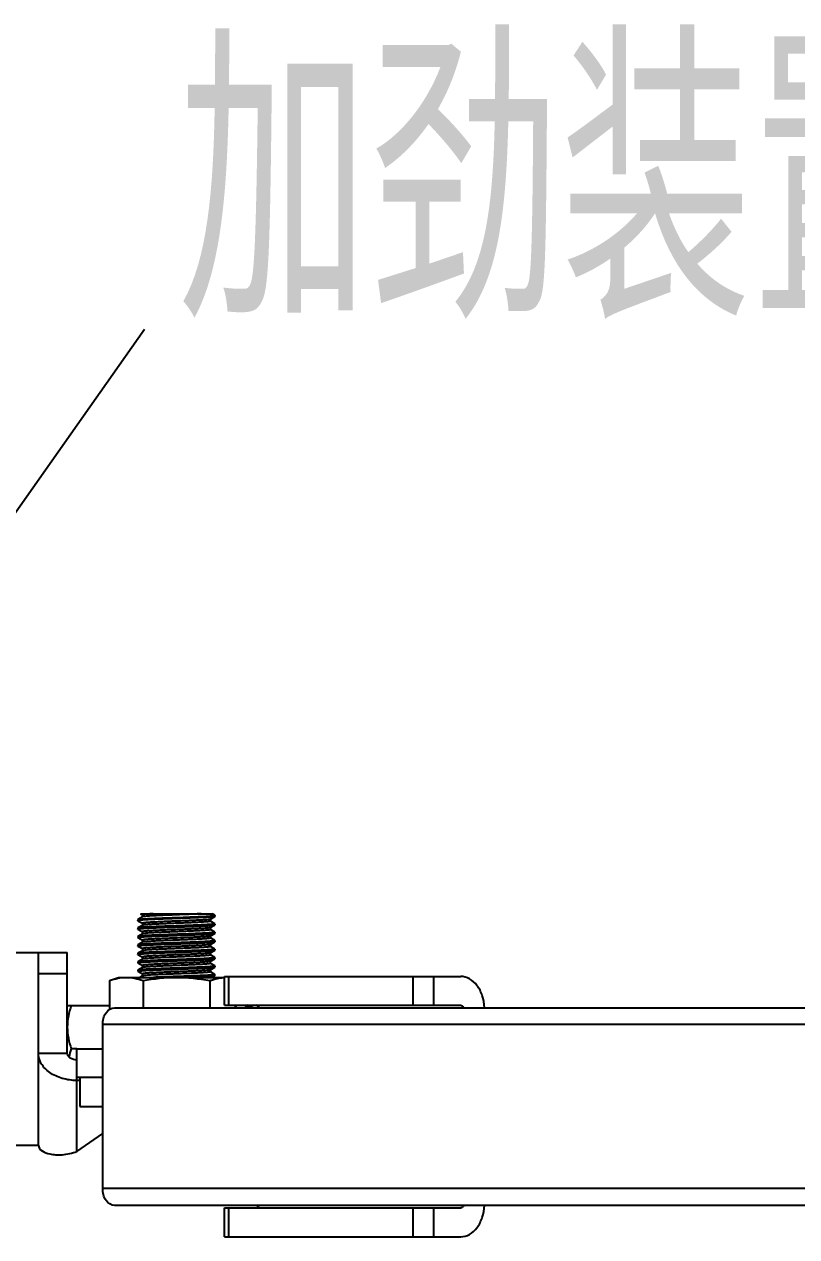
# Model space of a CAD drawing. Extents: x -427546 to -314919, y 698702 to 968782.
# Drawn here: x -409582 to -408419, y 904157 to 905983 of the extents above; entities that cross this region are included whole.
import ezdxf

# ---------------------------------------------------------------- set-up
doc = ezdxf.new("R2010")
doc.units = 0
doc.header["$LTSCALE"] = 1000
doc.header["$MEASUREMENT"] = 0
doc.layers.get('0').update_dxf_attribs({"linetype": 'CONTINUOUS'})
doc.styles.get("Standard").update_dxf_attribs({"font": 'GBENOR', "bigfont": 'GBCBIG'})

msp = doc.modelspace()

# ---------------------------------------------------------------- linework, layer by layer
at = {"linetype": 'CONTINUOUS'}
for p, q in [((-409410.6, 904634.6), (-409410.5, 904634.7)), ((-409410.6, 904634.6), (-409410.6, 904633)), ((-409410.6, 904634.6), (-409410.6, 904633)), ((-409410.5, 904632.9), (-409410.6, 904633)), ((-409410.6, 904633), (-409410.6, 904633)), ((-409403.7, 904638.6), (-409410.5, 904634.7)), ((-409410.5, 904632.9), (-409403.8, 904629)), ((-409406.7, 904643.4), (-409403.8, 904641.7)), ((-409406.7, 904643.4), (-409298.6, 904643.4)), ((-409403.7, 904641.7), (-409403.7, 904638.6)), ((-409403.6, 904638.7), (-409403.7, 904638.6)), ((-409301.5, 904635.3), (-409301.4, 904635.3)), ((-409301.4, 904635.3), (-409294.6, 904639.3)), ((-409301.4, 904632.2), (-409301.4, 904635.3)), ((-409294.6, 904628.4), (-409301.3, 904632.3)), ((-409294.6, 904641.1), (-409298.6, 904643.4)), ((-409294.5, 904641), (-409294.6, 904641.1)), ((-409294.5, 904639.4), (-409294.6, 904639.3)), ((-409294.5, 904641), (-409294.5, 904639.4)), ((-409410.5, 904622), (-409410.6, 904621.9)), ((-409410.6, 904621.9), (-409410.6, 904620.3)), ((-409410.6, 904621.9), (-409410.6, 904620.3)), ((-409410.5, 904620.2), (-409410.6, 904620.3)), ((-409410.6, 904620.3), (-409410.6, 904620.3)), ((-409403.7, 904625.9), (-409410.5, 904622)), ((-409410.5, 904620.2), (-409403.8, 904616.3)), ((-409403.7, 904613.2), (-409410.5, 904609.3)), ((-409403.7, 904629), (-409403.7, 904625.9)), ((-409403.6, 904626), (-409403.7, 904625.9)), ((-409403.7, 904616.3), (-409403.7, 904613.2)), ((-409403.6, 904613.3), (-409403.7, 904613.2)), ((-409403.4, 904626.1), (-409403.6, 904626)), ((-409301.5, 904622.6), (-409301.4, 904622.6)), ((-409301.4, 904622.6), (-409294.6, 904626.5)), ((-409301.4, 904619.5), (-409301.4, 904622.6)), ((-409301.4, 904609.9), (-409294.6, 904613.8)), ((-409294.6, 904615.7), (-409301.3, 904619.6)), ((-409294.6, 904628.4), (-409294.5, 904628.3)), ((-409294.6, 904626.5), (-409294.5, 904626.7)), ((-409294.6, 904615.7), (-409294.5, 904615.6)), ((-409294.6, 904613.8), (-409294.5, 904614)), ((-409294.5, 904628.3), (-409294.5, 904626.7)), ((-409294.5, 904628.3), (-409294.5, 904626.7)), ((-409294.5, 904615.6), (-409294.5, 904614)), ((-409294.5, 904615.6), (-409294.5, 904614)), ((-409410.5, 904609.3), (-409410.6, 904609.2)), ((-409410.6, 904609.2), (-409410.6, 904607.6)), ((-409410.6, 904609.2), (-409410.6, 904607.6)), ((-409410.5, 904607.5), (-409410.6, 904607.6)), ((-409410.6, 904607.6), (-409410.6, 904607.6)), ((-409410.5, 904596.6), (-409410.6, 904596.5)), ((-409410.6, 904596.5), (-409410.6, 904594.9)), ((-409410.6, 904596.5), (-409410.6, 904594.9)), ((-409410.5, 904594.8), (-409410.6, 904594.9)), ((-409410.6, 904594.9), (-409410.6, 904594.9)), ((-409410.5, 904607.5), (-409403.8, 904603.6)), ((-409403.7, 904600.5), (-409410.5, 904596.6)), ((-409410.5, 904594.8), (-409403.8, 904590.9)), ((-409403.7, 904603.6), (-409403.7, 904600.5)), ((-409403.6, 904600.6), (-409403.7, 904600.5)), ((-409301.5, 904609.8), (-409301.4, 904609.9)), ((-409301.5, 904597.1), (-409301.4, 904597.2)), ((-409301.4, 904606.8), (-409301.4, 904609.9)), ((-409301.4, 904597.2), (-409294.6, 904601.1)), ((-409301.4, 904594.1), (-409301.4, 904597.2)), ((-409294.6, 904603), (-409301.3, 904606.9)), ((-409294.6, 904590.3), (-409301.3, 904594.2)), ((-409294.6, 904603), (-409294.5, 904602.8)), ((-409294.6, 904601.1), (-409294.5, 904601.3)), ((-409294.5, 904602.8), (-409294.5, 904601.3)), ((-409294.5, 904602.8), (-409294.5, 904601.3)), ((-409923.3, 904585.3), (-409516.8, 904585.3)), ((-409560.3, 904294.9), (-409560.3, 904585.3)), ((-409516.8, 904433.4), (-409516.8, 904585.3)), ((-409410.5, 904583.9), (-409410.6, 904583.8)), ((-409410.6, 904583.8), (-409410.6, 904582.2)), ((-409410.6, 904583.8), (-409410.6, 904582.2)), ((-409410.5, 904582.1), (-409410.6, 904582.2)), ((-409410.6, 904582.2), (-409410.6, 904582.2)), ((-409403.7, 904587.8), (-409410.5, 904583.9)), ((-409410.5, 904582.1), (-409403.8, 904578.2)), ((-409403.7, 904575.1), (-409410.5, 904571.2)), ((-409403.7, 904590.9), (-409403.7, 904587.8)), ((-409403.6, 904587.9), (-409403.7, 904587.8)), ((-409403.7, 904578.2), (-409403.7, 904575.1)), ((-409403.6, 904575.2), (-409403.7, 904575.1)), ((-409301.5, 904584.4), (-409301.4, 904584.5)), ((-409301.4, 904584.5), (-409294.6, 904588.4)), ((-409301.4, 904581.4), (-409301.4, 904584.5)), ((-409301.4, 904571.8), (-409294.6, 904575.7)), ((-409294.6, 904577.6), (-409301.3, 904581.5)), ((-409294.6, 904590.3), (-409294.5, 904590.1)), ((-409294.6, 904588.4), (-409294.5, 904588.6)), ((-409294.6, 904577.6), (-409294.5, 904577.4)), ((-409294.6, 904575.7), (-409294.5, 904575.9)), ((-409294.5, 904590.1), (-409294.5, 904588.6)), ((-409294.5, 904590.1), (-409294.5, 904588.6)), ((-409294.5, 904577.4), (-409294.5, 904575.9)), ((-409294.5, 904577.4), (-409294.5, 904575.9)), ((-409410.5, 904571.2), (-409410.6, 904571.1)), ((-409410.6, 904571.1), (-409410.6, 904569.5)), ((-409410.6, 904571.1), (-409410.6, 904569.5)), ((-409410.5, 904569.4), (-409410.6, 904569.5)), ((-409410.6, 904569.5), (-409410.6, 904569.5)), ((-409410.5, 904558.5), (-409410.6, 904558.4)), ((-409410.6, 904558.4), (-409410.6, 904556.8)), ((-409410.6, 904558.4), (-409410.6, 904556.8)), ((-409410.5, 904556.7), (-409410.6, 904556.8)), ((-409410.6, 904556.8), (-409410.6, 904556.8)), ((-409410.5, 904569.4), (-409403.8, 904565.5)), ((-409403.7, 904562.4), (-409410.5, 904558.5)), ((-409410.5, 904556.7), (-409403.8, 904552.8)), ((-409403.7, 904565.5), (-409403.7, 904562.4)), ((-409403.6, 904562.5), (-409403.7, 904562.4)), ((-409403.5, 904562.5), (-409403.6, 904562.5)), ((-409301.5, 904571.7), (-409301.7, 904571.6)), ((-409301.5, 904571.7), (-409301.4, 904571.8)), ((-409301.5, 904559), (-409301.4, 904559.1)), ((-409301.4, 904568.7), (-409301.4, 904571.8)), ((-409301.4, 904559.1), (-409294.6, 904563)), ((-409301.4, 904556), (-409301.4, 904559.1)), ((-409294.6, 904564.9), (-409301.3, 904568.7)), ((-409294.6, 904564.9), (-409294.5, 904564.7)), ((-409294.6, 904563), (-409294.5, 904563.1)), ((-409294.5, 904564.7), (-409294.5, 904563.1)), ((-409294.5, 904564.7), (-409294.5, 904563.1)), ((-409560.3, 904553.4), (-409516.8, 904553.4)), ((-409453.1, 904542.7), (-409439.7, 904547.6)), ((-409453.1, 904542.7), (-409453.1, 904499.4)), ((-409439.7, 904547.6), (-409280, 904547.6)), ((-409403.7, 904549.7), (-409407.5, 904547.6)), ((-409403.7, 904552.8), (-409403.7, 904549.7)), ((-409403.6, 904549.8), (-409403.7, 904549.7)), ((-409402.8, 904542.7), (-409402.8, 904501.8)), ((-409302.2, 904542.7), (-409302.2, 904501.8)), ((-409294.6, 904552.1), (-409301.3, 904556)), ((-409299.3, 904547.6), (-409294.6, 904550.3)), ((-409294.6, 904552.1), (-409294.5, 904552)), ((-409294.6, 904550.3), (-409294.5, 904550.4)), ((-409294.5, 904552), (-409294.5, 904550.4)), ((-409294.5, 904552), (-409294.5, 904550.4)), ((-409280, 904505.5), (-409280, 904549)), ((-409280, 904549), (-408924.5, 904549)), ((-409273.6, 904505.5), (-409273.6, 904549)), ((-408996.4, 904549), (-408996.4, 904505.5)), ((-408965.6, 904549), (-408965.6, 904505.5)), ((-409516.8, 904505.4), (-409453.1, 904505.4)), ((-409445.6, 904501.8), (-407064.5, 904501.8)), ((-409280, 904505.5), (-408924.5, 904505.5)), ((-409261.8, 904505.5), (-409264.4, 904501.8)), ((-409243, 904504), (-409246.1, 904505.5)), ((-409245.6, 904505.5), (-409245.3, 904505.1)), ((-409237.3, 904501.8), (-409243, 904504)), ((-409463.5, 904229.6), (-409463.5, 904476.4)), ((-407257, 904476.4), (-409463.5, 904476.4)), ((-409560.3, 904433.4), (-409516.8, 904433.4)), ((-409502.2, 904440.1), (-409510.9, 904440.1)), ((-409502.2, 904285.4), (-409502.2, 904440.1)), ((-409502.2, 904440.1), (-409463.5, 904440.1)), ((-409463.5, 904396.6), (-409502.2, 904396.6)), ((-409497.7, 904392.3), (-409502.2, 904392.3)), ((-409497.7, 904396.6), (-409497.7, 904353)), ((-409497.7, 904353), (-409463.5, 904353)), ((-409502.2, 904285.4), (-409463.5, 904312.7)), ((-410584, 904294.9), (-409560.3, 904294.9)), ((-407257, 904229.6), (-409463.5, 904229.6)), ((-407064.5, 904204.2), (-409445.6, 904204.2)), ((-409280, 904157), (-409280, 904200.5)), ((-409280, 904200.5), (-408924.5, 904200.5)), ((-409273.6, 904157), (-409273.6, 904200.5)), ((-408996.4, 904200.5), (-408996.4, 904157)), ((-408965.6, 904200.5), (-408965.6, 904157)), ((-409280, 904157), (-408924.5, 904157))]:
    msp.add_line(p, q, dxfattribs=at)
msp.add_lwpolyline([(-409978.3, 904703.4), (-409400.7, 905523.7)])
msp.add_arc((-409242.7, 904511), 15, 330.2297, 332.1247, dxfattribs=at)
for points, knots in [([(-409294.6, 904639.3), (-409294.8, 904639.1), (-409295.3, 904639), (-409296.5, 904638.8), (-409298.1, 904638.6), (-409301.3, 904638.4), (-409306.4, 904638), (-409313.8, 904637.7), (-409322.5, 904637.3), (-409332.4, 904636.9), (-409343, 904636.5), (-409354, 904636.1), (-409364.9, 904635.8), (-409375.4, 904635.4), (-409385, 904635), (-409393.4, 904634.6), (-409399.6, 904634.3), (-409403.6, 904634), (-409406, 904633.8), (-409407.9, 904633.7), (-409409.3, 904633.5), (-409410.1, 904633.3), (-409410.6, 904633.2), (-409410.6, 904633)], [0, 0, 0, 0, 0.005436, 0.015295, 0.02956, 0.048124, 0.097458, 0.161522, 0.237979, 0.324028, 0.416511, 0.512037, 0.607098, 0.698208, 0.782022, 0.855468, 0.915857, 0.940446, 0.960989, 0.977304, 0.989257, 0.996774, 1, 1, 1, 1]), ([(-409410.5, 904634.7), (-409410.3, 904634.8), (-409409.7, 904635), (-409408.6, 904635.2), (-409407, 904635.3), (-409403.8, 904635.6), (-409398.6, 904635.9), (-409391.2, 904636.3), (-409382.4, 904636.7), (-409372.5, 904637.1), (-409361.8, 904637.5), (-409350.8, 904637.8), (-409339.9, 904638.2), (-409329.4, 904638.6), (-409319.8, 904639), (-409311.4, 904639.4), (-409305.3, 904639.7), (-409301.2, 904640), (-409298.9, 904640.2), (-409297.1, 904640.3), (-409295.7, 904640.5), (-409295, 904640.7), (-409294.5, 904640.8), (-409294.5, 904641)], [0, 0, 0, 0, 0.005474, 0.015397, 0.029751, 0.04843, 0.098054, 0.162473, 0.239322, 0.325768, 0.418622, 0.514456, 0.609731, 0.70093, 0.784687, 0.857913, 0.91791, 0.942239, 0.962481, 0.978455, 0.990031, 0.997145, 1, 1, 1, 1]), ([(-409387.7, 904643.4), (-409389.9, 904643.3), (-409393.1, 904643.1), (-409397.1, 904642.8), (-409399.4, 904642.6), (-409401.2, 904642.4), (-409402.5, 904642.2), (-409403.3, 904642), (-409403.7, 904641.9), (-409403.7, 904641.7)], [0, 0, 0, 0, 0.42036, 0.591474, 0.734119, 0.846922, 0.928807, 0.97931, 1, 1, 1, 1]), ([(-409301.5, 904635.3), (-409301.7, 904635.2), (-409302.2, 904635), (-409303.9, 904634.7), (-409307.1, 904634.4), (-409312.1, 904634), (-409318.7, 904633.7), (-409326.5, 904633.3), (-409335.2, 904632.9), (-409344.6, 904632.5), (-409354.3, 904632.2), (-409363.9, 904631.8), (-409373.1, 904631.4), (-409381.5, 904631), (-409388.9, 904630.6), (-409394.3, 904630.3), (-409397.8, 904630), (-409399.9, 904629.8), (-409401.5, 904629.7), (-409402.7, 904629.5), (-409403.3, 904629.3), (-409403.7, 904629.1), (-409403.7, 904629)], [0, 0, 0, 0, 0.005874, 0.016149, 0.049759, 0.099805, 0.164491, 0.241456, 0.327881, 0.420594, 0.516191, 0.611162, 0.702019, 0.785427, 0.858327, 0.918049, 0.942269, 0.962424, 0.97834, 0.989887, 0.997022, 1, 1, 1, 1]), ([(-409315.3, 904643.4), (-409319.2, 904643.2), (-409327.6, 904642.8), (-409340.9, 904642.2), (-409355.2, 904641.6), (-409369.3, 904641.1), (-409380.4, 904640.6), (-409388.2, 904640.2), (-409393.1, 904639.9), (-409397.1, 904639.6), (-409400.2, 904639.4), (-409402.2, 904639.1), (-409403.3, 904638.9), (-409403.6, 904638.7)], [0, 0, 0, 0, 0.131034, 0.286202, 0.452618, 0.616437, 0.764037, 0.82784, 0.883154, 0.928833, 0.963939, 0.987775, 1, 1, 1, 1]), ([(-409301.4, 904632.2), (-409301.4, 904632.1), (-409301.8, 904631.9), (-409302.4, 904631.8), (-409303.6, 904631.6), (-409305.1, 904631.4), (-409307.1, 904631.2), (-409310.6, 904631), (-409315.8, 904630.7), (-409322.9, 904630.3), (-409331.2, 904629.9), (-409340.2, 904629.5), (-409349.6, 904629.2), (-409359.1, 904628.8), (-409368.5, 904628.4), (-409377.2, 904628), (-409385.1, 904627.7), (-409391.8, 904627.3), (-409397.1, 904626.9), (-409400.8, 904626.6), (-409402.7, 904626.3), (-409403.4, 904626.1)], [0, 0, 0, 0, 0.002911, 0.009849, 0.021073, 0.036545, 0.056142, 0.079704, 0.137856, 0.208956, 0.290481, 0.379534, 0.472947, 0.567398, 0.659524, 0.746048, 0.823893, 0.890294, 0.942901, 0.979872, 1, 1, 1, 1]), ([(-409410.6, 904620.3), (-409410.6, 904620.5), (-409410.1, 904620.6), (-409409.3, 904620.8), (-409407.9, 904620.9), (-409406, 904621.1), (-409403.6, 904621.3), (-409399.6, 904621.6), (-409393.4, 904621.9), (-409385, 904622.3), (-409375.4, 904622.7), (-409364.9, 904623.1), (-409354, 904623.4), (-409343, 904623.8), (-409332.4, 904624.2), (-409322.5, 904624.6), (-409313.8, 904625), (-409306.4, 904625.3), (-409301.3, 904625.7), (-409298.1, 904625.9), (-409296.5, 904626.1), (-409295.3, 904626.3), (-409294.8, 904626.4), (-409294.6, 904626.5)], [0, 0, 0, 0, 0.003225, 0.010741, 0.022692, 0.039006, 0.059547, 0.084135, 0.144521, 0.217966, 0.301777, 0.392884, 0.487948, 0.583476, 0.67596, 0.762008, 0.838468, 0.902535, 0.95187, 0.970436, 0.984702, 0.994562, 1, 1, 1, 1]), ([(-409410.6, 904607.6), (-409410.6, 904607.8), (-409410.1, 904607.9), (-409409.3, 904608.1), (-409407.9, 904608.2), (-409406, 904608.4), (-409403.6, 904608.6), (-409399.6, 904608.9), (-409393.4, 904609.2), (-409385, 904609.6), (-409375.4, 904610), (-409364.9, 904610.4), (-409354, 904610.7), (-409343, 904611.1), (-409332.4, 904611.5), (-409322.5, 904611.9), (-409313.8, 904612.3), (-409306.4, 904612.6), (-409301.3, 904613), (-409298.1, 904613.2), (-409296.5, 904613.4), (-409295.3, 904613.6), (-409294.8, 904613.7), (-409294.6, 904613.8)], [0, 0, 0, 0, 0.003225, 0.010742, 0.022694, 0.039008, 0.059551, 0.084139, 0.144526, 0.217973, 0.301788, 0.392894, 0.487953, 0.583479, 0.675961, 0.762009, 0.838466, 0.902531, 0.951868, 0.970435, 0.984701, 0.994562, 1, 1, 1, 1]), ([(-409294.5, 904628.3), (-409294.5, 904628.1), (-409295, 904628), (-409295.7, 904627.8), (-409297.1, 904627.6), (-409298.9, 904627.5), (-409301.2, 904627.3), (-409305.3, 904627), (-409311.4, 904626.7), (-409319.8, 904626.3), (-409329.4, 904625.9), (-409339.9, 904625.5), (-409350.8, 904625.1), (-409361.8, 904624.8), (-409372.5, 904624.4), (-409382.4, 904624), (-409391.2, 904623.6), (-409398.6, 904623.2), (-409403.8, 904622.9), (-409407, 904622.6), (-409408.6, 904622.5), (-409409.7, 904622.3), (-409410.3, 904622.1), (-409410.5, 904622)], [0, 0, 0, 0, 0.002855, 0.009969, 0.021546, 0.03752, 0.057763, 0.082092, 0.142088, 0.215313, 0.299069, 0.390267, 0.485541, 0.581373, 0.674225, 0.760673, 0.837524, 0.901944, 0.951568, 0.970248, 0.984602, 0.994526, 1, 1, 1, 1]), ([(-409294.5, 904615.6), (-409294.5, 904615.4), (-409295, 904615.3), (-409295.7, 904615.1), (-409297.1, 904614.9), (-409298.9, 904614.8), (-409301.2, 904614.6), (-409305.3, 904614.3), (-409311.4, 904614), (-409319.8, 904613.6), (-409329.4, 904613.2), (-409339.9, 904612.8), (-409350.8, 904612.4), (-409361.8, 904612.1), (-409372.5, 904611.7), (-409382.4, 904611.3), (-409391.2, 904610.9), (-409398.6, 904610.5), (-409403.8, 904610.2), (-409407, 904609.9), (-409408.6, 904609.7), (-409409.7, 904609.6), (-409410.3, 904609.4), (-409410.5, 904609.3)], [0, 0, 0, 0, 0.002855, 0.009968, 0.021544, 0.037518, 0.05776, 0.082088, 0.142084, 0.21531, 0.299066, 0.390263, 0.485541, 0.581378, 0.674232, 0.760678, 0.837529, 0.901949, 0.951571, 0.970249, 0.984603, 0.994526, 1, 1, 1, 1]), ([(-409301.5, 904622.6), (-409301.7, 904622.5), (-409302.2, 904622.3), (-409303.9, 904622), (-409307.1, 904621.7), (-409312.1, 904621.3), (-409318.7, 904621), (-409326.5, 904620.6), (-409335.2, 904620.2), (-409344.6, 904619.8), (-409354.3, 904619.4), (-409363.9, 904619.1), (-409373.1, 904618.7), (-409381.5, 904618.3), (-409388.9, 904617.9), (-409394.3, 904617.6), (-409397.8, 904617.3), (-409399.9, 904617.1), (-409401.5, 904617), (-409402.7, 904616.8), (-409403.3, 904616.6), (-409403.7, 904616.4), (-409403.7, 904616.3)], [0, 0, 0, 0, 0.005874, 0.016149, 0.049759, 0.099805, 0.164491, 0.241457, 0.327881, 0.420594, 0.516191, 0.611162, 0.702019, 0.785427, 0.858326, 0.918049, 0.942267, 0.962424, 0.978338, 0.989888, 0.99702, 1, 1, 1, 1]), ([(-409301.4, 904619.5), (-409301.4, 904619.4), (-409301.8, 904619.2), (-409302.4, 904619.1), (-409303.6, 904618.9), (-409305.2, 904618.7), (-409307.3, 904618.5), (-409310.8, 904618.3), (-409316.2, 904617.9), (-409323.6, 904617.5), (-409332, 904617.2), (-409341.2, 904616.8), (-409350.8, 904616.4), (-409360.5, 904616), (-409369.9, 904615.6), (-409378.6, 904615.3), (-409386.4, 904614.9), (-409393, 904614.5), (-409398, 904614.1), (-409401.2, 904613.8), (-409402.9, 904613.5), (-409403.4, 904613.4), (-409403.6, 904613.3)], [0, 0, 0, 0, 0.002979, 0.01011, 0.021658, 0.037569, 0.057721, 0.081935, 0.141646, 0.214533, 0.297928, 0.388772, 0.483732, 0.579321, 0.672029, 0.758455, 0.835426, 0.900125, 0.95019, 0.983823, 0.994112, 1, 1, 1, 1]), ([(-409410.6, 904594.9), (-409410.6, 904595), (-409410.1, 904595.2), (-409409.3, 904595.4), (-409407.9, 904595.5), (-409406, 904595.7), (-409403.6, 904595.9), (-409399.6, 904596.2), (-409393.4, 904596.5), (-409385, 904596.9), (-409375.4, 904597.3), (-409364.9, 904597.7), (-409354, 904598), (-409343, 904598.4), (-409332.4, 904598.8), (-409322.5, 904599.2), (-409313.8, 904599.6), (-409306.4, 904599.9), (-409301.3, 904600.3), (-409298.1, 904600.5), (-409296.5, 904600.7), (-409295.3, 904600.9), (-409294.8, 904601), (-409294.6, 904601.1)], [0, 0, 0, 0, 0.003225, 0.010742, 0.022693, 0.039008, 0.059551, 0.084139, 0.144525, 0.217968, 0.30178, 0.392886, 0.487947, 0.583471, 0.675953, 0.762004, 0.838465, 0.902532, 0.951868, 0.970435, 0.984701, 0.994562, 1, 1, 1, 1]), ([(-409294.5, 904602.8), (-409294.5, 904602.7), (-409295, 904602.6), (-409295.7, 904602.4), (-409297.1, 904602.2), (-409298.9, 904602), (-409301.2, 904601.9), (-409305.3, 904601.6), (-409311.4, 904601.3), (-409319.8, 904600.9), (-409329.4, 904600.5), (-409339.9, 904600.1), (-409350.8, 904599.7), (-409361.8, 904599.3), (-409372.5, 904599), (-409382.4, 904598.6), (-409391.2, 904598.2), (-409398.6, 904597.8), (-409403.8, 904597.5), (-409407, 904597.2), (-409408.6, 904597), (-409409.7, 904596.9), (-409410.3, 904596.7), (-409410.5, 904596.6)], [0, 0, 0, 0, 0.002855, 0.009969, 0.021546, 0.03752, 0.057763, 0.082092, 0.142089, 0.215318, 0.299077, 0.390275, 0.485549, 0.581383, 0.674236, 0.760681, 0.837528, 0.901946, 0.95157, 0.970249, 0.984603, 0.994526, 1, 1, 1, 1]), ([(-409301.8, 904609.7), (-409302.5, 904609.5), (-409304.6, 904609.3), (-409308.4, 904608.9), (-409313.8, 904608.5), (-409320.6, 904608.2), (-409328.5, 904607.8), (-409340.4, 904607.3), (-409352.8, 904606.8), (-409365.3, 904606.3), (-409374.2, 904605.9), (-409382.4, 904605.6), (-409389.5, 904605.2), (-409394.6, 904604.9), (-409398.1, 904604.6), (-409400, 904604.4), (-409401.6, 904604.2), (-409402.7, 904604), (-409403.3, 904603.9), (-409403.7, 904603.7), (-409403.7, 904603.6)], [0, 0, 0, 0, 0.02164, 0.059864, 0.113419, 0.180452, 0.258616, 0.345169, 0.53109, 0.623921, 0.712302, 0.793127, 0.863558, 0.921128, 0.944446, 0.963837, 0.979144, 0.990248, 0.997114, 1, 1, 1, 1]), ([(-409301.5, 904597.1), (-409301.7, 904597), (-409302.2, 904596.9), (-409303.9, 904596.6), (-409307.1, 904596.3), (-409312.1, 904595.9), (-409318.7, 904595.6), (-409326.5, 904595.2), (-409335.2, 904594.8), (-409344.6, 904594.4), (-409354.3, 904594), (-409363.9, 904593.7), (-409373.1, 904593.3), (-409381.5, 904592.9), (-409388.9, 904592.5), (-409394.3, 904592.2), (-409397.8, 904591.9), (-409399.9, 904591.7), (-409401.5, 904591.5), (-409402.7, 904591.3), (-409403.3, 904591.2), (-409403.7, 904591), (-409403.7, 904590.9)], [0, 0, 0, 0, 0.005876, 0.016149, 0.049758, 0.099805, 0.164491, 0.241457, 0.327882, 0.420595, 0.516192, 0.611162, 0.702019, 0.785427, 0.858326, 0.918048, 0.942268, 0.962423, 0.978339, 0.989887, 0.997021, 1, 1, 1, 1]), ([(-409301.4, 904606.8), (-409301.4, 904606.7), (-409301.8, 904606.5), (-409302.4, 904606.4), (-409303.6, 904606.2), (-409305.2, 904606), (-409307.3, 904605.8), (-409310.8, 904605.5), (-409316.2, 904605.2), (-409323.6, 904604.8), (-409332, 904604.5), (-409341.2, 904604.1), (-409350.8, 904603.7), (-409360.5, 904603.3), (-409369.9, 904602.9), (-409378.6, 904602.6), (-409386.4, 904602.2), (-409393, 904601.8), (-409398, 904601.4), (-409401.2, 904601.1), (-409402.9, 904600.8), (-409403.4, 904600.7), (-409403.6, 904600.6)], [0, 0, 0, 0, 0.002978, 0.010111, 0.021657, 0.037569, 0.05772, 0.081936, 0.141647, 0.214533, 0.297928, 0.388772, 0.483731, 0.57932, 0.672029, 0.758455, 0.835427, 0.900125, 0.95019, 0.983823, 0.99411, 1, 1, 1, 1]), ([(-409301.4, 904594.1), (-409301.4, 904594), (-409301.8, 904593.8), (-409302.4, 904593.7), (-409303.6, 904593.5), (-409305.2, 904593.3), (-409307.3, 904593.1), (-409310.8, 904592.8), (-409316.2, 904592.5), (-409323.6, 904592.1), (-409332, 904591.8), (-409341.2, 904591.4), (-409350.8, 904591), (-409360.5, 904590.6), (-409369.9, 904590.2), (-409378.6, 904589.9), (-409386.4, 904589.5), (-409393, 904589.1), (-409398, 904588.7), (-409401.2, 904588.4), (-409402.9, 904588.1), (-409403.4, 904588), (-409403.6, 904587.9)], [0, 0, 0, 0, 0.002978, 0.010111, 0.021656, 0.037569, 0.05772, 0.081935, 0.141646, 0.214533, 0.297927, 0.388772, 0.483731, 0.579321, 0.67203, 0.758455, 0.835427, 0.900125, 0.95019, 0.983823, 0.994112, 1, 1, 1, 1]), ([(-409410.6, 904582.2), (-409410.6, 904582.3), (-409410.1, 904582.5), (-409409.3, 904582.7), (-409407.9, 904582.8), (-409406, 904583), (-409403.6, 904583.2), (-409399.6, 904583.5), (-409393.4, 904583.8), (-409385, 904584.2), (-409375.4, 904584.6), (-409364.9, 904584.9), (-409354, 904585.3), (-409343, 904585.7), (-409332.4, 904586.1), (-409322.5, 904586.5), (-409313.8, 904586.8), (-409306.4, 904587.2), (-409301.3, 904587.5), (-409298.1, 904587.8), (-409296.5, 904588), (-409295.3, 904588.2), (-409294.8, 904588.3), (-409294.6, 904588.4)], [0, 0, 0, 0, 0.003225, 0.010741, 0.022692, 0.039006, 0.059547, 0.084135, 0.144521, 0.217967, 0.30178, 0.392887, 0.48795, 0.583479, 0.675962, 0.76201, 0.838468, 0.902535, 0.95187, 0.970436, 0.984702, 0.994562, 1, 1, 1, 1]), ([(-409410.6, 904569.5), (-409410.6, 904569.6), (-409410.1, 904569.8), (-409409.3, 904570), (-409407.9, 904570.1), (-409406, 904570.3), (-409403.6, 904570.5), (-409399.6, 904570.8), (-409393.4, 904571.1), (-409385, 904571.5), (-409375.4, 904571.9), (-409364.9, 904572.2), (-409354, 904572.6), (-409343, 904573), (-409332.4, 904573.4), (-409322.5, 904573.8), (-409313.8, 904574.1), (-409306.4, 904574.5), (-409301.3, 904574.8), (-409298.1, 904575.1), (-409296.5, 904575.3), (-409295.3, 904575.5), (-409294.8, 904575.6), (-409294.6, 904575.7)], [0, 0, 0, 0, 0.003225, 0.010742, 0.022694, 0.039009, 0.059552, 0.08414, 0.144527, 0.217974, 0.301788, 0.392895, 0.487953, 0.583477, 0.675959, 0.762007, 0.838465, 0.902531, 0.951868, 0.970435, 0.984701, 0.994562, 1, 1, 1, 1]), ([(-409294.5, 904590.1), (-409294.5, 904590), (-409295, 904589.9), (-409295.7, 904589.7), (-409297.1, 904589.5), (-409298.9, 904589.3), (-409301.2, 904589.1), (-409305.3, 904588.9), (-409311.4, 904588.5), (-409319.8, 904588.2), (-409329.4, 904587.8), (-409339.9, 904587.4), (-409350.8, 904587), (-409361.8, 904586.6), (-409372.5, 904586.3), (-409382.4, 904585.9), (-409391.2, 904585.5), (-409398.6, 904585.1), (-409403.8, 904584.8), (-409407, 904584.5), (-409408.6, 904584.3), (-409409.7, 904584.1), (-409410.3, 904584), (-409410.5, 904583.9)], [0, 0, 0, 0, 0.002855, 0.009968, 0.021545, 0.037519, 0.057762, 0.08209, 0.142086, 0.21531, 0.299066, 0.390263, 0.485539, 0.581372, 0.674224, 0.760672, 0.837524, 0.901944, 0.951568, 0.970248, 0.984602, 0.994526, 1, 1, 1, 1]), ([(-409294.5, 904577.4), (-409294.5, 904577.3), (-409295, 904577.2), (-409295.7, 904577), (-409297.1, 904576.8), (-409298.9, 904576.6), (-409301.2, 904576.4), (-409305.3, 904576.2), (-409311.4, 904575.8), (-409319.8, 904575.5), (-409329.4, 904575.1), (-409339.9, 904574.7), (-409350.8, 904574.3), (-409361.8, 904573.9), (-409372.5, 904573.6), (-409382.4, 904573.2), (-409391.2, 904572.8), (-409398.6, 904572.4), (-409403.8, 904572.1), (-409407, 904571.8), (-409408.6, 904571.6), (-409409.7, 904571.4), (-409410.3, 904571.3), (-409410.5, 904571.2)], [0, 0, 0, 0, 0.002855, 0.009969, 0.021545, 0.037519, 0.05776, 0.082088, 0.142085, 0.215312, 0.29907, 0.390268, 0.485546, 0.581383, 0.674236, 0.760681, 0.83753, 0.901949, 0.951572, 0.970249, 0.984603, 0.994526, 1, 1, 1, 1]), ([(-409301.5, 904584.4), (-409301.7, 904584.3), (-409302.2, 904584.2), (-409303.9, 904583.9), (-409307.1, 904583.6), (-409312.1, 904583.2), (-409318.7, 904582.9), (-409326.5, 904582.5), (-409335.2, 904582.1), (-409344.6, 904581.7), (-409354.3, 904581.3), (-409363.9, 904580.9), (-409373.1, 904580.6), (-409381.5, 904580.2), (-409388.9, 904579.8), (-409394.3, 904579.5), (-409397.8, 904579.2), (-409399.9, 904579), (-409401.5, 904578.8), (-409402.7, 904578.6), (-409403.3, 904578.5), (-409403.7, 904578.3), (-409403.7, 904578.2)], [0, 0, 0, 0, 0.005874, 0.016149, 0.049758, 0.099805, 0.164491, 0.241456, 0.327881, 0.420594, 0.516191, 0.611162, 0.702019, 0.785427, 0.858327, 0.918049, 0.942268, 0.962424, 0.978338, 0.989888, 0.997021, 1, 1, 1, 1]), ([(-409301.4, 904581.4), (-409301.4, 904581.3), (-409301.8, 904581.1), (-409302.4, 904581), (-409303.6, 904580.8), (-409305.2, 904580.6), (-409307.3, 904580.4), (-409310.8, 904580.1), (-409316.2, 904579.8), (-409323.6, 904579.4), (-409332, 904579.1), (-409341.2, 904578.7), (-409350.8, 904578.3), (-409360.5, 904577.9), (-409369.9, 904577.5), (-409378.6, 904577.1), (-409386.4, 904576.8), (-409393, 904576.4), (-409398, 904576), (-409401.2, 904575.7), (-409402.9, 904575.4), (-409403.4, 904575.3), (-409403.6, 904575.2)], [0, 0, 0, 0, 0.002979, 0.01011, 0.021658, 0.037569, 0.057721, 0.081935, 0.141647, 0.214533, 0.297928, 0.388772, 0.483732, 0.57932, 0.672029, 0.758455, 0.835426, 0.900125, 0.950189, 0.983823, 0.994111, 1, 1, 1, 1]), ([(-409410.6, 904556.8), (-409410.6, 904556.9), (-409410.1, 904557.1), (-409409.3, 904557.2), (-409407.9, 904557.4), (-409406, 904557.6), (-409403.6, 904557.8), (-409399.6, 904558.1), (-409393.4, 904558.4), (-409385, 904558.8), (-409375.4, 904559.2), (-409364.9, 904559.5), (-409354, 904559.9), (-409343, 904560.3), (-409332.4, 904560.7), (-409322.5, 904561.1), (-409313.8, 904561.4), (-409306.4, 904561.8), (-409301.3, 904562.1), (-409298.1, 904562.4), (-409296.5, 904562.6), (-409295.3, 904562.8), (-409294.8, 904562.9), (-409294.6, 904563)], [0, 0, 0, 0, 0.003224, 0.010741, 0.022692, 0.039006, 0.059548, 0.084136, 0.144522, 0.217964, 0.301775, 0.392882, 0.487945, 0.583471, 0.675954, 0.762005, 0.838466, 0.902533, 0.951869, 0.970435, 0.984701, 0.994562, 1, 1, 1, 1]), ([(-409294.5, 904564.7), (-409294.5, 904564.6), (-409295, 904564.5), (-409295.7, 904564.3), (-409297.1, 904564.1), (-409298.9, 904563.9), (-409301.2, 904563.7), (-409305.3, 904563.5), (-409311.4, 904563.1), (-409319.8, 904562.8), (-409329.4, 904562.4), (-409339.9, 904562), (-409350.8, 904561.6), (-409361.8, 904561.2), (-409372.5, 904560.9), (-409382.4, 904560.5), (-409391.2, 904560.1), (-409398.6, 904559.7), (-409403.8, 904559.4), (-409407, 904559.1), (-409408.6, 904558.9), (-409409.7, 904558.7), (-409410.3, 904558.6), (-409410.5, 904558.5)], [0, 0, 0, 0, 0.002855, 0.009969, 0.021546, 0.037521, 0.057764, 0.082093, 0.14209, 0.215317, 0.299076, 0.390274, 0.485548, 0.581381, 0.674233, 0.760678, 0.837526, 0.901945, 0.951569, 0.970248, 0.984602, 0.994526, 1, 1, 1, 1]), ([(-409301.7, 904571.6), (-409302.3, 904571.4), (-409304.3, 904571.2), (-409308, 904570.8), (-409313.3, 904570.5), (-409320, 904570.1), (-409327.8, 904569.7), (-409336.6, 904569.3), (-409345.9, 904569), (-409355.4, 904568.6), (-409364.9, 904568.2), (-409373.9, 904567.8), (-409382.1, 904567.5), (-409389.3, 904567.1), (-409394.5, 904566.8), (-409398, 904566.5), (-409400, 904566.3), (-409401.5, 904566.1), (-409402.7, 904565.9), (-409403.3, 904565.8), (-409403.7, 904565.6), (-409403.7, 904565.5)], [0, 0, 0, 0, 0.019944, 0.056762, 0.109253, 0.175577, 0.253383, 0.339903, 0.432057, 0.52656, 0.620045, 0.70918, 0.79079, 0.861971, 0.920194, 0.943786, 0.963408, 0.9789, 0.990139, 0.997086, 1, 1, 1, 1]), ([(-409301.5, 904559), (-409301.7, 904558.9), (-409302.2, 904558.8), (-409303.9, 904558.5), (-409307.1, 904558.2), (-409312.1, 904557.8), (-409318.7, 904557.4), (-409326.5, 904557.1), (-409335.2, 904556.7), (-409344.6, 904556.3), (-409354.3, 904555.9), (-409363.9, 904555.5), (-409373.1, 904555.2), (-409381.5, 904554.8), (-409388.9, 904554.4), (-409394.3, 904554.1), (-409397.8, 904553.8), (-409399.9, 904553.6), (-409401.5, 904553.4), (-409402.7, 904553.2), (-409403.3, 904553.1), (-409403.7, 904552.9), (-409403.7, 904552.8)], [0, 0, 0, 0, 0.005875, 0.016149, 0.049759, 0.099805, 0.164492, 0.241457, 0.327882, 0.420594, 0.516191, 0.611162, 0.702019, 0.785427, 0.858326, 0.918049, 0.942268, 0.962424, 0.978338, 0.989888, 0.99702, 1, 1, 1, 1]), ([(-409301.4, 904568.7), (-409301.4, 904568.6), (-409301.8, 904568.4), (-409302.4, 904568.3), (-409303.6, 904568.1), (-409305.1, 904567.9), (-409307.2, 904567.7), (-409310.6, 904567.4), (-409315.9, 904567.1), (-409323.1, 904566.7), (-409331.4, 904566.4), (-409340.5, 904566), (-409350, 904565.6), (-409359.5, 904565.2), (-409368.9, 904564.9), (-409377.6, 904564.5), (-409385.5, 904564.1), (-409392.1, 904563.7), (-409397.4, 904563.4), (-409401, 904563), (-409402.9, 904562.8), (-409403.5, 904562.5)], [0, 0, 0, 0, 0.00293, 0.009924, 0.021241, 0.036839, 0.056595, 0.080345, 0.138946, 0.21056, 0.292623, 0.382193, 0.476053, 0.570834, 0.663131, 0.749631, 0.827228, 0.893142, 0.945019, 0.981028, 1, 1, 1, 1]), ([(-409453.1, 904542.7), (-409449.1, 904544.1), (-409440.8, 904546.6), (-409432.2, 904547.6), (-409428, 904547.6)], [0, 0, 0, 0, 0.506411, 1, 1, 1, 1]), ([(-409428, 904547.6), (-409423.8, 904547.6), (-409415.2, 904546.6), (-409406.9, 904544.1), (-409402.8, 904542.7)], [0, 0, 0, 0, 0.493589, 1, 1, 1, 1]), ([(-409301.4, 904556), (-409301.4, 904555.9), (-409301.8, 904555.7), (-409302.4, 904555.6), (-409303.6, 904555.4), (-409305.2, 904555.2), (-409307.3, 904555), (-409310.8, 904554.7), (-409316.2, 904554.4), (-409323.6, 904554), (-409332, 904553.6), (-409341.2, 904553.3), (-409350.8, 904552.9), (-409360.5, 904552.5), (-409369.9, 904552.1), (-409378.6, 904551.7), (-409386.4, 904551.4), (-409393, 904551), (-409398, 904550.6), (-409401.2, 904550.3), (-409402.9, 904550), (-409403.4, 904549.9), (-409403.6, 904549.8)], [0, 0, 0, 0, 0.002978, 0.01011, 0.021657, 0.037569, 0.057721, 0.081935, 0.141646, 0.214533, 0.297927, 0.388772, 0.483732, 0.579321, 0.67203, 0.758455, 0.835427, 0.900125, 0.95019, 0.983823, 0.994112, 1, 1, 1, 1]), ([(-409294.5, 904552), (-409294.5, 904552), (-409294.7, 904551.8), (-409295.1, 904551.7), (-409295.8, 904551.6), (-409297.2, 904551.4), (-409299.7, 904551.1), (-409303.4, 904550.9), (-409308, 904550.6), (-409313.5, 904550.3), (-409319.7, 904550.1), (-409329.1, 904549.7), (-409341.8, 904549.2), (-409357.3, 904548.7), (-409372.5, 904548.1), (-409382.4, 904547.8), (-409387.1, 904547.6)], [0, 0, 0, 0, 0.002115, 0.006819, 0.014376, 0.024804, 0.054125, 0.094291, 0.144561, 0.203991, 0.271458, 0.345683, 0.50868, 0.68068, 0.848679, 1, 1, 1, 1]), ([(-409344, 904547.6), (-409337.8, 904547.8), (-409328.8, 904548.1), (-409317.3, 904548.6), (-409310.1, 904548.9), (-409304.2, 904549.2), (-409299.6, 904549.6), (-409296.7, 904549.8), (-409295.2, 904550.1), (-409294.7, 904550.2), (-409294.6, 904550.3)], [0, 0, 0, 0, 0.377797, 0.545491, 0.692435, 0.814388, 0.907853, 0.970196, 0.989179, 1, 1, 1, 1]), ([(-409302.2, 904542.7), (-409300.4, 904543.3), (-409293.2, 904545.7), (-409285.6, 904547.2), (-409280, 904547.5)], [0, 0, 0, 0, 0.255201, 1, 1, 1, 1]), ([(-408888.7, 904501.9), (-408889, 904508.1), (-408891.1, 904520), (-408898.8, 904535.4), (-408910.3, 904546.2), (-408920, 904549), (-408924.5, 904549)], [0, 0, 0, 0, 0.28827, 0.554385, 0.789199, 1, 1, 1, 1]), ([(-409510.9, 904505.4), (-409512.7, 904500.1), (-409515.6, 904489.4), (-409516.8, 904478.3), (-409516.8, 904472.8)], [0, 0, 0, 0, 0.501873, 1, 1, 1, 1]), ([(-409463.5, 904476.4), (-409463.5, 904482.7), (-409461.2, 904494.3), (-409450.5, 904501.8), (-409445.6, 904501.8)], [0, 0, 0, 0, 0.559767, 1, 1, 1, 1]), ([(-409249.8, 904505.6), (-409249.3, 904505.3), (-409247.4, 904504), (-409245.4, 904502.8), (-409243.9, 904501.9)], [0, 0, 0, 0, 0.2275, 1, 1, 1, 1]), ([(-408924.5, 904505.5), (-408924.1, 904505.5), (-408922.1, 904505.1), (-408920.7, 904503.3), (-408920.1, 904501.9)], [0, 0, 0, 0, 0.22722, 1, 1, 1, 1]), ([(-409516.8, 904472.8), (-409516.8, 904467.2), (-409515.6, 904456.1), (-409512.7, 904445.4), (-409510.9, 904440.1)], [0, 0, 0, 0, 0.498127, 1, 1, 1, 1]), ([(-409502.2, 904392.3), (-409509.7, 904392.3), (-409524.2, 904394.3), (-409543.2, 904402.9), (-409556.8, 904416.2), (-409560.3, 904427.9), (-409560.3, 904433.4)], [0, 0, 0, 0, 0.287969, 0.555344, 0.790533, 1, 1, 1, 1]), ([(-409502.2, 904423.1), (-409505.8, 904423.1), (-409512.4, 904424.5), (-409516.8, 904430.6), (-409516.8, 904433.4)], [0, 0, 0, 0, 0.55976, 1, 1, 1, 1]), ([(-409560.3, 904294.9), (-409560.3, 904287.7), (-409547, 904281.6), (-409534.2, 904280.3), (-409520.1, 904280.4), (-409509.4, 904282.9), (-409502.2, 904285.4)], [0, 0, 0, 0, 0.34128, 0.481725, 0.640517, 1, 1, 1, 1]), ([(-409445.6, 904204.2), (-409450.5, 904204.2), (-409461.2, 904211.7), (-409463.5, 904223.3), (-409463.5, 904229.6)], [0, 0, 0, 0, 0.440233, 1, 1, 1, 1]), ([(-408924.5, 904157), (-408920, 904157), (-408910.3, 904159.8), (-408898.8, 904170.6), (-408891.1, 904186), (-408889, 904198), (-408888.7, 904204.2)], [0, 0, 0, 0, 0.210801, 0.445615, 0.71173, 1, 1, 1, 1]), ([(-408920.1, 904204.1), (-408920.3, 904203.6), (-408921.2, 904201.9), (-408923.1, 904200.5), (-408924.5, 904200.5)], [0, 0, 0, 0, 0.2888, 1, 1, 1, 1])]:
    msp.add_open_spline(points, degree=3, knots=knots, dxfattribs=at)
for points in [[(-409301.5, 904609.8), (-409301.6, 904609.8), (-409301.7, 904609.7), (-409301.8, 904609.7)], [(-409402.8, 904542.7), (-409386.3, 904545.7), (-409369.4, 904547.6), (-409352.5, 904547.6)], [(-409352.5, 904547.6), (-409335.7, 904547.6), (-409318.8, 904545.7), (-409302.2, 904542.7)], [(-409229.5, 904504), (-409230.3, 904504.9), (-409231.4, 904505.5), (-409232.5, 904505.5)], [(-409229.7, 904503.6), (-409230, 904502.9), (-409230.4, 904502.3), (-409230.9, 904501.8)], [(-409228.1, 904501.9), (-409228.4, 904502.7), (-409228.9, 904503.4), (-409229.5, 904504)], [(-409510.9, 904440.1), (-409512.3, 904436.1), (-409513.4, 904432), (-409514.4, 904427.8)], [(-409232.5, 904200.5), (-409231.5, 904200.5), (-409230.4, 904201.1), (-409229.6, 904201.8)], [(-409228.2, 904204.1), (-409228.5, 904203.3), (-409229, 904202.4), (-409229.6, 904201.8)]]:
    msp.add_open_spline(points, degree=3, dxfattribs=at)

# ---------------------------------------------------------------- texts
msp.add_text('加劲装置', height=400, rotation=360).set_placement((-409350.2, 905541.3))

doc.saveas('drawing.dxf')
